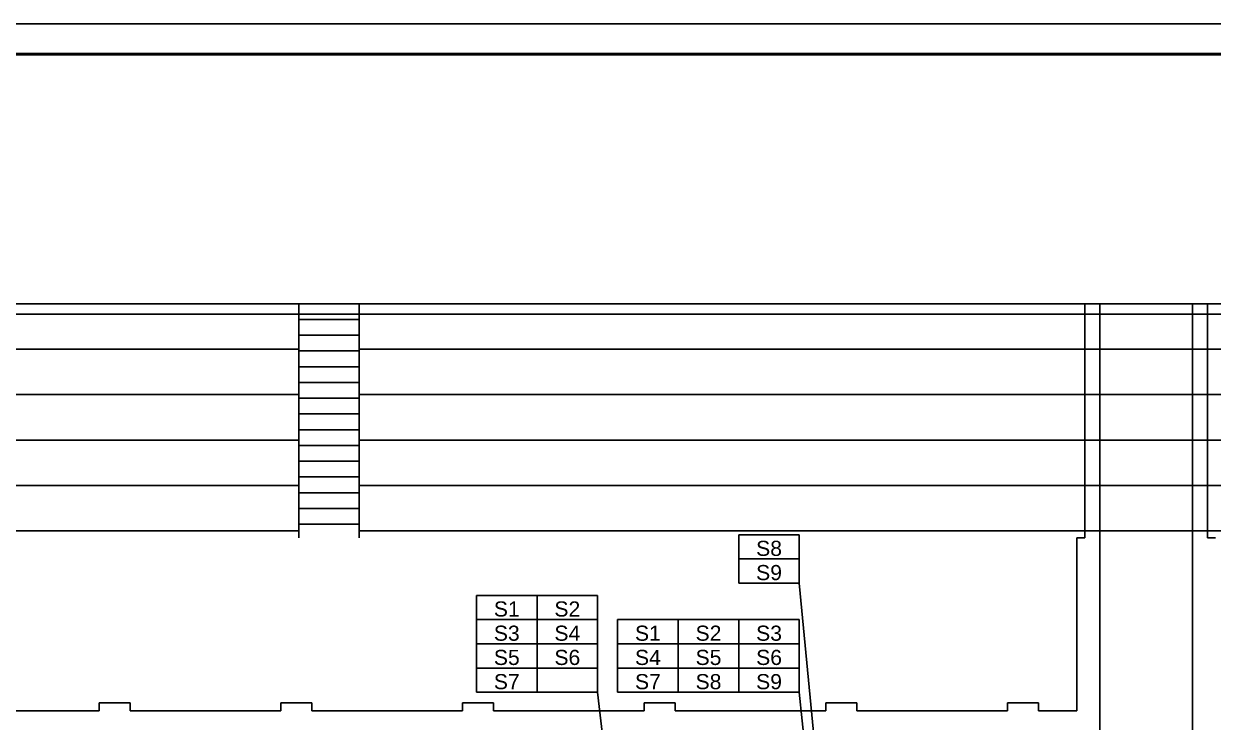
# Model space of a CAD drawing. Extents: x 0 to 1720, y -2086 to 3873.
# Drawn here: x 1050.8 to 1247.2, y 181.7 to 297 of the extents above; entities that cross this region are included whole.
import ezdxf

# ---------------------------------------------------------------- set-up
doc = ezdxf.new("R2010")
doc.units = 0
doc.layers.add('FORMAT', color=134, linetype='Continuous')
doc.layers.add('PLAN', color=2, linetype='Continuous')
doc.styles.get("Standard").update_dxf_attribs({"font": 'arial.ttf'})

msp = doc.modelspace()

# ---------------------------------------------------------------- linework, layer by layer
for p, q in [((1168.87, 212.63), (1178.87, 212.63)), ((1168.87, 212.63), (1168.87, 204.63)), ((1178.87, 212.63), (1178.87, 204.63)), ((1168.87, 208.63), (1178.87, 208.63)), ((1168.87, 204.63), (1178.87, 204.63)), ((1184.5, 145.27), (1178.87, 204.63)), ((1125.56, 202.62), (1145.56, 202.62)), ((1125.56, 202.62), (1125.56, 186.62)), ((1135.56, 202.62), (1135.56, 186.62)), ((1145.56, 202.62), (1145.56, 186.62)), ((1125.56, 198.62), (1145.56, 198.62)), ((1148.87, 198.62), (1178.87, 198.62)), ((1148.87, 198.62), (1148.87, 186.62)), ((1158.87, 198.62), (1158.87, 186.62)), ((1168.87, 198.62), (1168.87, 186.62)), ((1178.87, 198.62), (1178.87, 186.62)), ((1125.56, 194.62), (1145.56, 194.62)), ((1148.87, 194.62), (1178.87, 194.62)), ((1125.56, 190.62), (1145.56, 190.62)), ((1148.87, 190.62), (1178.87, 190.62)), ((1125.56, 186.62), (1145.56, 186.62)), ((1150.24, 145.27), (1145.56, 186.62)), ((1148.87, 186.62), (1178.87, 186.62)), ((1183.2, 143.68), (1178.87, 186.62))]:
    msp.add_line(p, q)
at = {"layer": 'FORMAT'}
msp.add_lwpolyline([(0, 297), (1720.39, 297), (1720.39, 0), (0, 0)], close=True, dxfattribs=at)
at = {"layer": 'FORMAT', "lineweight": 50}
msp.add_lwpolyline([(20, 5), (20, 292), (1715.39, 292), (1715.39, 5)], close=True, dxfattribs=at)
at = {"layer": 'PLAN'}
for p, q in [((33, 250.77), (1460.2, 250.77)), ((1096.2, 250.77), (1096.2, 212.11)), ((1106.2, 250.77), (1106.2, 212.11)), ((1226, 212.11), (1226, 250.77)), ((1228.5, 212.11), (1228.5, 250.77)), ((1243.8, 212.11), (1243.8, 250.77)), ((1246.3, 212.11), (1246.3, 250.77)), ((37.4, 249.07), (1380.89, 249.07)), ((1096.2, 248.17), (1106.2, 248.17)), ((1096.2, 245.57), (1106.2, 245.57)), ((928.9, 243.27), (1096.2, 243.27)), ((1096.2, 242.97), (1106.2, 242.97)), ((1106.2, 243.27), (1273.5, 243.27)), ((1096.2, 240.37), (1106.2, 240.37)), ((1096.2, 237.77), (1106.2, 237.77)), ((928.9, 235.77), (1096.2, 235.77)), ((1106.2, 235.77), (1273.5, 235.77)), ((1096.2, 235.17), (1106.2, 235.17)), ((1096.2, 232.57), (1106.2, 232.57)), ((1096.2, 229.97), (1106.2, 229.97)), ((928.9, 228.27), (1096.2, 228.27)), ((1106.2, 228.27), (1273.5, 228.27)), ((1096.2, 227.37), (1106.2, 227.37)), ((1096.2, 224.77), (1106.2, 224.77)), ((1096.2, 222.17), (1106.2, 222.17)), ((928.9, 220.77), (1096.2, 220.77)), ((1106.2, 220.77), (1273.5, 220.77)), ((1096.2, 219.57), (1106.2, 219.57)), ((1096.2, 216.97), (1106.2, 216.97)), ((1096.2, 214.37), (1106.2, 214.37)), ((928.9, 213.27), (1096.2, 213.27)), ((1106.2, 213.27), (1273.5, 213.27)), ((1224.7, 212.11), (1224.7, 183.57)), ((1224.7, 212.11), (1226, 212.11)), ((1228.5, 212.11), (1228.5, 179.77)), ((1243.8, 170.07), (1243.8, 212.11)), ((1247.6, 212.11), (1246.3, 212.11)), ((1063.25, 183.57), (1063.25, 184.87)), ((1063.25, 184.87), (1068.35, 184.87)), ((1068.35, 184.87), (1068.35, 183.57)), ((1093.25, 183.57), (1093.25, 184.87)), ((1093.25, 184.87), (1098.35, 184.87)), ((1098.35, 184.87), (1098.35, 183.57)), ((1123.25, 183.57), (1123.25, 184.87)), ((1123.25, 184.87), (1128.35, 184.87)), ((1128.35, 184.87), (1128.35, 183.57)), ((1153.25, 183.57), (1153.25, 184.87)), ((1153.25, 184.87), (1158.35, 184.87)), ((1158.35, 184.87), (1158.35, 183.57)), ((1183.25, 183.57), (1183.25, 184.87)), ((1183.25, 184.87), (1188.35, 184.87)), ((1188.35, 184.87), (1188.35, 183.57)), ((1213.25, 183.57), (1213.25, 184.87)), ((1213.25, 184.87), (1218.35, 184.87)), ((1218.35, 184.87), (1218.35, 183.57)), ((1038.35, 183.57), (1063.25, 183.57)), ((1068.35, 183.57), (1093.25, 183.57)), ((1098.35, 183.57), (1123.25, 183.57)), ((1128.35, 183.57), (1153.25, 183.57)), ((1158.35, 183.57), (1183.25, 183.57)), ((1188.35, 183.57), (1213.25, 183.57)), ((1218.35, 183.57), (1224.7, 183.57))]:
    msp.add_line(p, q, dxfattribs=at)

# ---------------------------------------------------------------- texts
at = {"char_height": 2.5, "attachment_point": 2, "line_spacing_factor": 0.96}
for s, insert in [('S8', (1173.87, 211.63)), ('S9', (1173.87, 207.63)), ('S1', (1130.56, 201.62)), ('S2', (1140.56, 201.62)), ('S3', (1130.56, 197.62)), ('S4', (1140.56, 197.62)), ('S1', (1153.87, 197.62)), ('S2', (1163.87, 197.62)), ('S3', (1173.87, 197.62)), ('S5', (1130.56, 193.62)), ('S6', (1140.56, 193.62)), ('S4', (1153.87, 193.62)), ('S5', (1163.87, 193.62)), ('S6', (1173.87, 193.62)), ('S7', (1130.56, 189.62)), ('S7', (1153.87, 189.62)), ('S8', (1163.87, 189.62)), ('S9', (1173.87, 189.62))]:
    msp.add_mtext(s, dxfattribs=dict(at, insert=insert))

doc.saveas('drawing.dxf')
